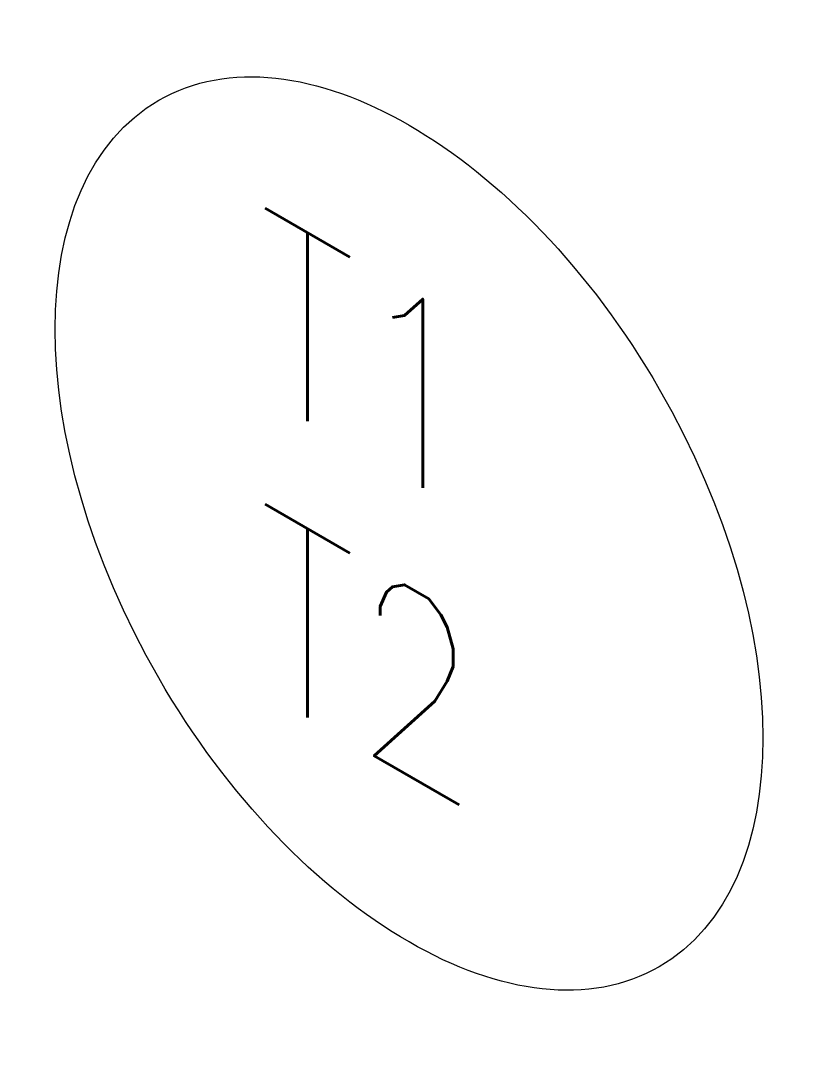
# Model space of a CAD drawing. Header units: millimetres. Extents: x -10128.58 to -10127.63, y -57.08 to -55.83.
import ezdxf
from ezdxf.enums import TextEntityAlignment as Align

# ---------------------------------------------------------------- set-up
doc = ezdxf.new("R2010")
doc.units = ezdxf.units.MM
doc.layers.add('Tub_iso_símbolos', color=2, linetype='Continuous')
doc.styles.add('r80', font='romans.shx')

msp = doc.modelspace()

# ---------------------------------------------------------------- linework, layer by layer
at = {"layer": 'Tub_iso_símbolos', "color": 1}
msp.add_ellipse((-10128.1026, -56.4544), major_axis=(0.3062, -0.5303), ratio=0.57735, dxfattribs=at)

# ---------------------------------------------------------------- texts
at = {"layer": 'Tub_iso_símbolos', "style": 'r80', "oblique": 330}
for tag, p in [('T1', (-10128.1026, -56.2731)), ('T2', (-10128.1026, -56.6357))]:
    msp.add_attdef(tag, text='', height=0.2, rotation=329.9999, dxfattribs=at).set_placement(p, align=Align.MIDDLE_CENTER)

doc.saveas('drawing.dxf')
